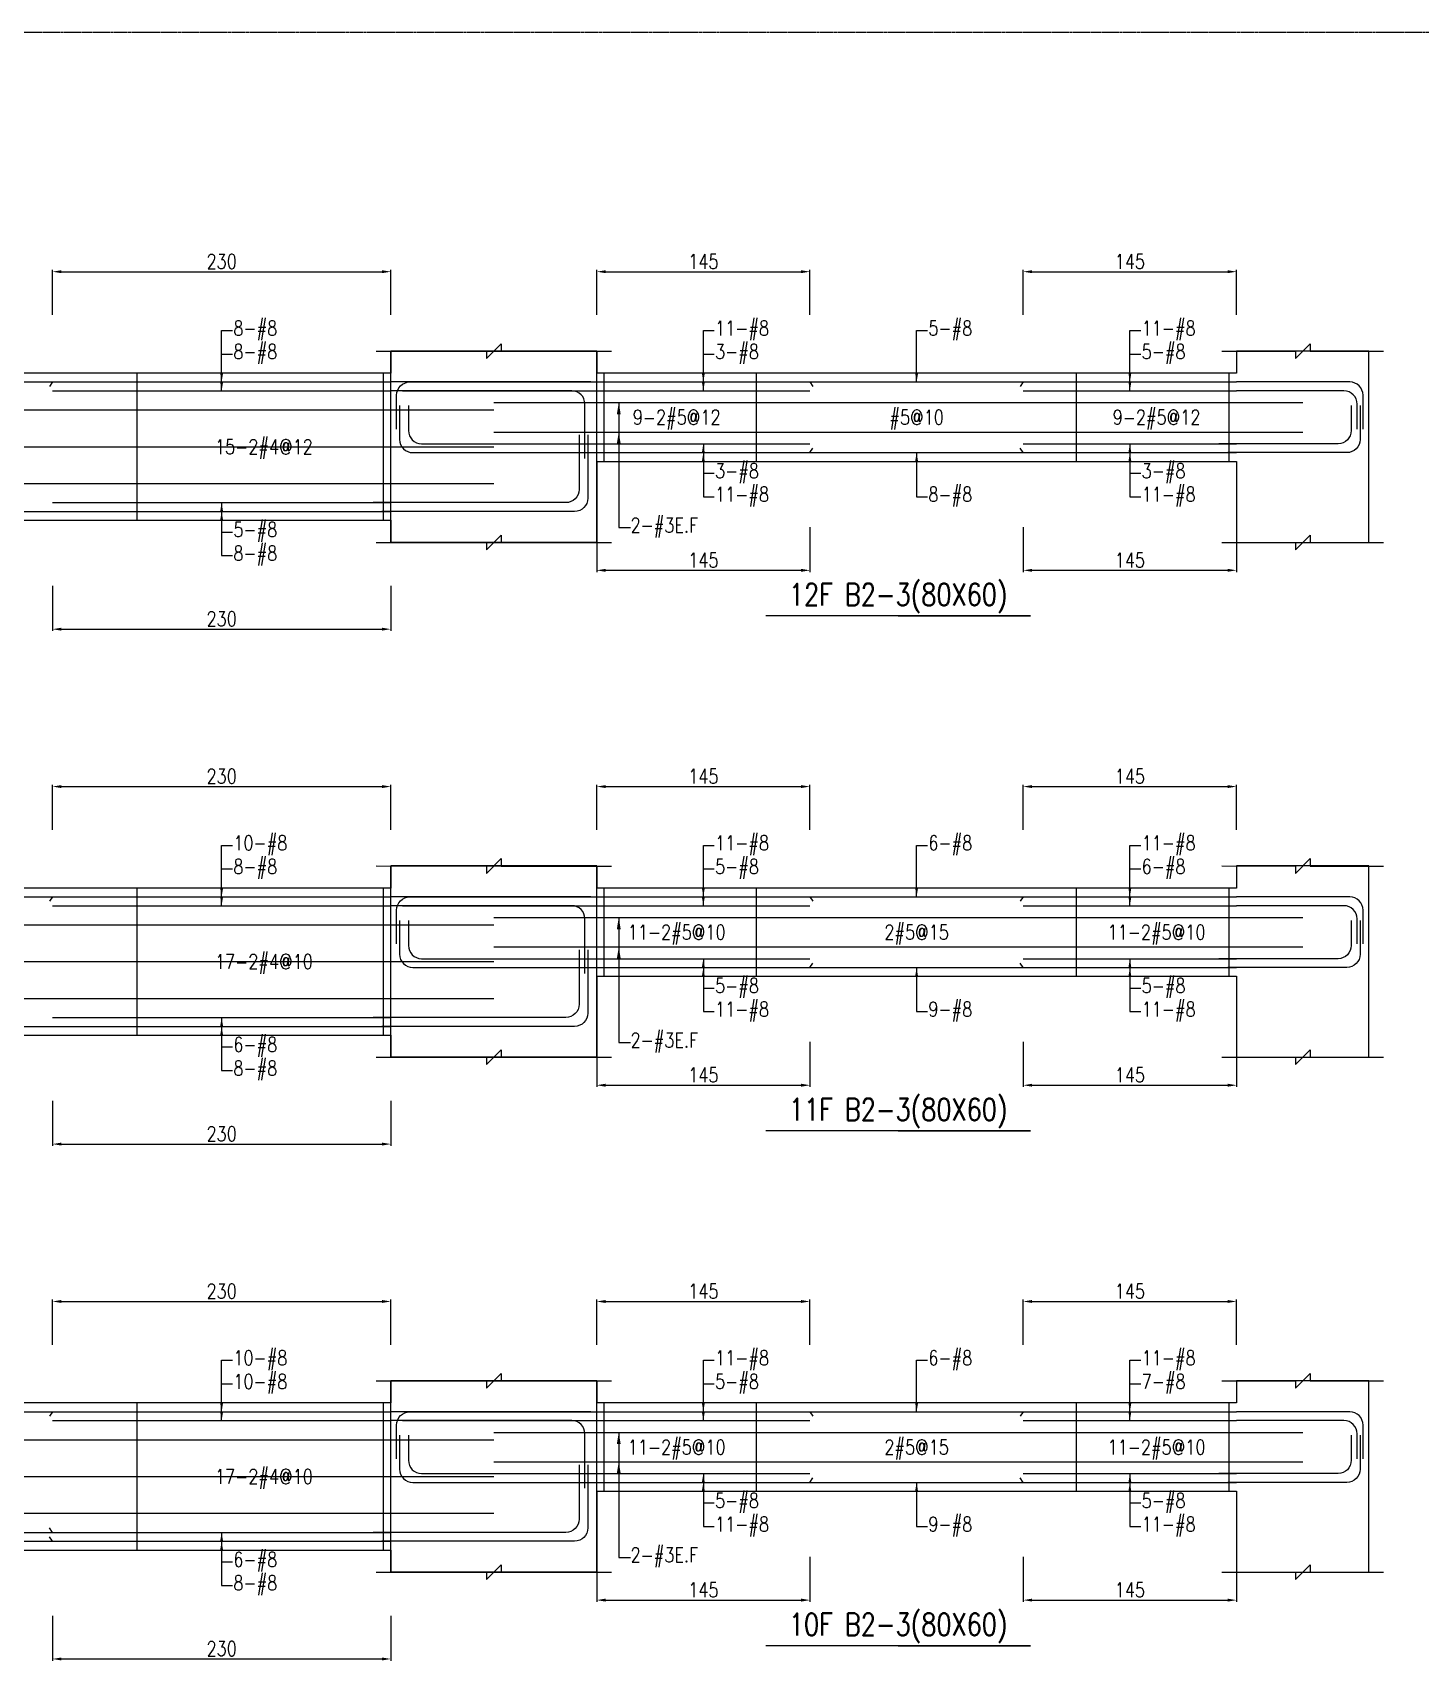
# Model space of a CAD drawing. Header units: millimetres. Extents: x 0 to 84580, y -12276 to 4373.
# Drawn here: x 42988 to 43932, y 960 to 2069 of the extents above; entities that cross this region are included whole.
import ezdxf
from ezdxf.enums import TextEntityAlignment as Align

# ---------------------------------------------------------------- set-up
doc = ezdxf.new("R2010")
doc.units = ezdxf.units.MM
doc.header["$MEASUREMENT"] = 0
doc.linetypes.add('CENTER', pattern=[2, 1.25, -0.25, 0.25, -0.25])
for name, color, linetype in [('S-DIM', 2, 'Continuous'), ('S-GRID', 1, 'CENTER'), ('S-LEADER', 2, 'Continuous'), ('S-RC', 130, 'Continuous'), ('S-REINF', 6, 'Continuous'), ('S-TEXT', 2, 'Continuous')]:
    doc.layers.add(name, color=color, linetype=linetype)
doc.styles.add('CS4', font='romans.shx', dxfattribs={"width": 0.8, "bigfont": 'lsp.shx'})
doc.styles.get("Standard").update_dxf_attribs({"font": 'arial.ttf'})
doc.dimstyles.new('ISO-25', dxfattribs={"dimtxt": 2.5, "dimasz": 2.5, "dimexe": 1.25, "dimexo": 0.625, "dimtad": 1, "dimtxsty": 'Standard', "dimcen": 2.5, "dimadec": 0, "dimazin": 0, "dimtfac": 1, "dimtmove": 0, "dimatfit": 3, "dimfxl": 0, "dimarcsym": 0})

# ---------------------------------------------------------------- blocks, each defined once
blk = doc.blocks.new('*D500')
at = {"layer": 'DEFPOINTS', "color": 0, "transparency": 16777216}
for p in [(43231.9, 1206.5), (43001.9, 1176.5), (43231.9, 1176.5)]:
    blk.add_point(p, dxfattribs=at)
at = {"layer": 'S-DIM', "color": 0, "lineweight": -2, "transparency": 16777216}
for p, q in [((43001.9, 1177.1), (43001.9, 1207.8)), ((43007.9, 1206.5), (43225.9, 1206.5)), ((43231.9, 1177.1), (43231.9, 1207.8))]:
    blk.add_line(p, q, dxfattribs=at)
at = {"layer": 'S-DIM', "color": 0, "transparency": 16777216}
for points in [[(43007.9, 1207.5), (43007.9, 1205.5), (43001.9, 1206.5)], [(43225.9, 1207.5), (43225.9, 1205.5), (43231.9, 1206.5)]]:
    blk.add_solid(points, dxfattribs=at)
at = {"layer": 'S-DIM', "color": 0, "transparency": 16777216, "insert": (43116.9, 1213.5), "char_height": 10, "attachment_point": 5, "style": 'CS4'}
blk.add_mtext('230', dxfattribs=at)
blk = doc.blocks.new('*D502')
at = {"layer": 'DEFPOINTS', "color": 0, "transparency": 16777216}
for p in [(43001.9, 993.5), (43231.9, 993.5), (43231.9, 963.5)]:
    blk.add_point(p, dxfattribs=at)
at = {"layer": 'S-DIM', "color": 0, "lineweight": -2, "transparency": 16777216}
for p, q in [((43001.9, 992.9), (43001.9, 962.3)), ((43231.9, 992.9), (43231.9, 962.3)), ((43007.9, 963.5), (43225.9, 963.5))]:
    blk.add_line(p, q, dxfattribs=at)
at = {"layer": 'S-DIM', "color": 0, "transparency": 16777216}
for points in [[(43007.9, 964.5), (43007.9, 962.5), (43001.9, 963.5)], [(43225.9, 964.5), (43225.9, 962.5), (43231.9, 963.5)]]:
    blk.add_solid(points, dxfattribs=at)
at = {"layer": 'S-DIM', "color": 0, "transparency": 16777216, "insert": (43116.9, 970.5), "char_height": 10, "attachment_point": 5, "style": 'CS4'}
blk.add_mtext('230', dxfattribs=at)
blk = doc.blocks.new('*D504')
at = {"layer": 'DEFPOINTS', "color": 0, "transparency": 16777216}
for p in [(43231.9, 1556.5), (43001.9, 1526.5), (43231.9, 1526.5)]:
    blk.add_point(p, dxfattribs=at)
at = {"layer": 'S-DIM', "color": 0, "lineweight": -2, "transparency": 16777216}
for p, q in [((43001.9, 1527.1), (43001.9, 1557.8)), ((43007.9, 1556.5), (43225.9, 1556.5)), ((43231.9, 1527.1), (43231.9, 1557.8))]:
    blk.add_line(p, q, dxfattribs=at)
at = {"layer": 'S-DIM', "color": 0, "transparency": 16777216}
for points in [[(43007.9, 1557.5), (43007.9, 1555.5), (43001.9, 1556.5)], [(43225.9, 1557.5), (43225.9, 1555.5), (43231.9, 1556.5)]]:
    blk.add_solid(points, dxfattribs=at)
at = {"layer": 'S-DIM', "color": 0, "transparency": 16777216, "insert": (43116.9, 1563.5), "char_height": 10, "attachment_point": 5, "style": 'CS4'}
blk.add_mtext('230', dxfattribs=at)
blk = doc.blocks.new('*D506')
at = {"layer": 'DEFPOINTS', "color": 0, "transparency": 16777216}
for p in [(43001.9, 1343.5), (43231.9, 1343.5), (43231.9, 1313.5)]:
    blk.add_point(p, dxfattribs=at)
at = {"layer": 'S-DIM', "color": 0, "lineweight": -2, "transparency": 16777216}
for p, q in [((43001.9, 1342.9), (43001.9, 1312.3)), ((43231.9, 1342.9), (43231.9, 1312.3)), ((43007.9, 1313.5), (43225.9, 1313.5))]:
    blk.add_line(p, q, dxfattribs=at)
at = {"layer": 'S-DIM', "color": 0, "transparency": 16777216}
for points in [[(43007.9, 1314.5), (43007.9, 1312.5), (43001.9, 1313.5)], [(43225.9, 1314.5), (43225.9, 1312.5), (43231.9, 1313.5)]]:
    blk.add_solid(points, dxfattribs=at)
at = {"layer": 'S-DIM', "color": 0, "transparency": 16777216, "insert": (43116.9, 1320.5), "char_height": 10, "attachment_point": 5, "style": 'CS4'}
blk.add_mtext('230', dxfattribs=at)
blk = doc.blocks.new('*D508')
at = {"layer": 'DEFPOINTS', "color": 0, "transparency": 16777216}
for p in [(43231.9, 1906.5), (43001.9, 1876.5), (43231.9, 1876.5)]:
    blk.add_point(p, dxfattribs=at)
at = {"layer": 'S-DIM', "color": 0, "lineweight": -2, "transparency": 16777216}
for p, q in [((43001.9, 1877.1), (43001.9, 1907.8)), ((43007.9, 1906.5), (43225.9, 1906.5)), ((43231.9, 1877.1), (43231.9, 1907.8))]:
    blk.add_line(p, q, dxfattribs=at)
at = {"layer": 'S-DIM', "color": 0, "transparency": 16777216}
for points in [[(43007.9, 1907.5), (43007.9, 1905.5), (43001.9, 1906.5)], [(43225.9, 1907.5), (43225.9, 1905.5), (43231.9, 1906.5)]]:
    blk.add_solid(points, dxfattribs=at)
at = {"layer": 'S-DIM', "color": 0, "transparency": 16777216, "insert": (43116.9, 1913.5), "char_height": 10, "attachment_point": 5, "style": 'CS4'}
blk.add_mtext('230', dxfattribs=at)
blk = doc.blocks.new('*D510')
at = {"layer": 'DEFPOINTS', "color": 0, "transparency": 16777216}
for p in [(43001.9, 1693.5), (43231.9, 1693.5), (43231.9, 1663.5)]:
    blk.add_point(p, dxfattribs=at)
at = {"layer": 'S-DIM', "color": 0, "lineweight": -2, "transparency": 16777216}
for p, q in [((43001.9, 1692.9), (43001.9, 1662.3)), ((43231.9, 1692.9), (43231.9, 1662.3)), ((43007.9, 1663.5), (43225.9, 1663.5))]:
    blk.add_line(p, q, dxfattribs=at)
at = {"layer": 'S-DIM', "color": 0, "transparency": 16777216}
for points in [[(43007.9, 1664.5), (43007.9, 1662.5), (43001.9, 1663.5)], [(43225.9, 1664.5), (43225.9, 1662.5), (43231.9, 1663.5)]]:
    blk.add_solid(points, dxfattribs=at)
at = {"layer": 'S-DIM', "color": 0, "transparency": 16777216, "insert": (43116.9, 1670.5), "char_height": 10, "attachment_point": 5, "style": 'CS4'}
blk.add_mtext('230', dxfattribs=at)
blk = doc.blocks.new('*D519')
at = {"layer": 'DEFPOINTS', "color": 0, "transparency": 16777216}
for p in [(43516.9, 1206.5), (43371.9, 1176.5), (43516.9, 1176.5)]:
    blk.add_point(p, dxfattribs=at)
at = {"layer": 'S-DIM', "color": 0, "lineweight": -2, "transparency": 16777216}
for p, q in [((43371.9, 1177.1), (43371.9, 1207.8)), ((43377.9, 1206.5), (43510.9, 1206.5)), ((43516.9, 1177.1), (43516.9, 1207.8))]:
    blk.add_line(p, q, dxfattribs=at)
at = {"layer": 'S-DIM', "color": 0, "transparency": 16777216}
for points in [[(43377.9, 1207.5), (43377.9, 1205.5), (43371.9, 1206.5)], [(43510.9, 1207.5), (43510.9, 1205.5), (43516.9, 1206.5)]]:
    blk.add_solid(points, dxfattribs=at)
at = {"layer": 'S-DIM', "color": 0, "transparency": 16777216, "insert": (43444.4, 1213.5), "char_height": 10, "attachment_point": 5, "style": 'CS4'}
blk.add_mtext('145', dxfattribs=at)
blk = doc.blocks.new('*D520')
at = {"layer": 'DEFPOINTS', "color": 0, "transparency": 16777216}
for p in [(43806.9, 1206.5), (43661.9, 1176.5), (43806.9, 1176.5)]:
    blk.add_point(p, dxfattribs=at)
at = {"layer": 'S-DIM', "color": 0, "lineweight": -2, "transparency": 16777216}
for p, q in [((43661.9, 1177.1), (43661.9, 1207.8)), ((43667.9, 1206.5), (43800.9, 1206.5)), ((43806.9, 1177.1), (43806.9, 1207.8))]:
    blk.add_line(p, q, dxfattribs=at)
at = {"layer": 'S-DIM', "color": 0, "transparency": 16777216}
for points in [[(43667.9, 1207.5), (43667.9, 1205.5), (43661.9, 1206.5)], [(43800.9, 1207.5), (43800.9, 1205.5), (43806.9, 1206.5)]]:
    blk.add_solid(points, dxfattribs=at)
at = {"layer": 'S-DIM', "color": 0, "transparency": 16777216, "insert": (43734.4, 1213.5), "char_height": 10, "attachment_point": 5, "style": 'CS4'}
blk.add_mtext('145', dxfattribs=at)
blk = doc.blocks.new('*D521')
at = {"layer": 'DEFPOINTS', "color": 0, "transparency": 16777216}
for p in [(43371.9, 1033.5), (43516.9, 1033.5), (43516.9, 1003.5)]:
    blk.add_point(p, dxfattribs=at)
at = {"layer": 'S-DIM', "color": 0, "lineweight": -2, "transparency": 16777216}
for p, q in [((43371.9, 1032.9), (43371.9, 1002.3)), ((43516.9, 1032.9), (43516.9, 1002.3)), ((43377.9, 1003.5), (43510.9, 1003.5))]:
    blk.add_line(p, q, dxfattribs=at)
at = {"layer": 'S-DIM', "color": 0, "transparency": 16777216}
for points in [[(43377.9, 1004.5), (43377.9, 1002.5), (43371.9, 1003.5)], [(43510.9, 1004.5), (43510.9, 1002.5), (43516.9, 1003.5)]]:
    blk.add_solid(points, dxfattribs=at)
at = {"layer": 'S-DIM', "color": 0, "transparency": 16777216, "insert": (43444.4, 1010.5), "char_height": 10, "attachment_point": 5, "style": 'CS4'}
blk.add_mtext('145', dxfattribs=at)
blk = doc.blocks.new('*D522')
at = {"layer": 'DEFPOINTS', "color": 0, "transparency": 16777216}
for p in [(43661.9, 1033.5), (43806.9, 1033.5), (43806.9, 1003.5)]:
    blk.add_point(p, dxfattribs=at)
at = {"layer": 'S-DIM', "color": 0, "lineweight": -2, "transparency": 16777216}
for p, q in [((43661.9, 1032.9), (43661.9, 1002.3)), ((43806.9, 1032.9), (43806.9, 1002.3)), ((43667.9, 1003.5), (43800.9, 1003.5))]:
    blk.add_line(p, q, dxfattribs=at)
at = {"layer": 'S-DIM', "color": 0, "transparency": 16777216}
for points in [[(43667.9, 1004.5), (43667.9, 1002.5), (43661.9, 1003.5)], [(43800.9, 1004.5), (43800.9, 1002.5), (43806.9, 1003.5)]]:
    blk.add_solid(points, dxfattribs=at)
at = {"layer": 'S-DIM', "color": 0, "transparency": 16777216, "insert": (43734.4, 1010.5), "char_height": 10, "attachment_point": 5, "style": 'CS4'}
blk.add_mtext('145', dxfattribs=at)
blk = doc.blocks.new('*D523')
at = {"layer": 'DEFPOINTS', "color": 0, "transparency": 16777216}
for p in [(43516.9, 1556.5), (43371.9, 1526.5), (43516.9, 1526.5)]:
    blk.add_point(p, dxfattribs=at)
at = {"layer": 'S-DIM', "color": 0, "lineweight": -2, "transparency": 16777216}
for p, q in [((43371.9, 1527.1), (43371.9, 1557.8)), ((43377.9, 1556.5), (43510.9, 1556.5)), ((43516.9, 1527.1), (43516.9, 1557.8))]:
    blk.add_line(p, q, dxfattribs=at)
at = {"layer": 'S-DIM', "color": 0, "transparency": 16777216}
for points in [[(43377.9, 1557.5), (43377.9, 1555.5), (43371.9, 1556.5)], [(43510.9, 1557.5), (43510.9, 1555.5), (43516.9, 1556.5)]]:
    blk.add_solid(points, dxfattribs=at)
at = {"layer": 'S-DIM', "color": 0, "transparency": 16777216, "insert": (43444.4, 1563.5), "char_height": 10, "attachment_point": 5, "style": 'CS4'}
blk.add_mtext('145', dxfattribs=at)
blk = doc.blocks.new('*D524')
at = {"layer": 'DEFPOINTS', "color": 0, "transparency": 16777216}
for p in [(43806.9, 1556.5), (43661.9, 1526.5), (43806.9, 1526.5)]:
    blk.add_point(p, dxfattribs=at)
at = {"layer": 'S-DIM', "color": 0, "lineweight": -2, "transparency": 16777216}
for p, q in [((43661.9, 1527.1), (43661.9, 1557.8)), ((43667.9, 1556.5), (43800.9, 1556.5)), ((43806.9, 1527.1), (43806.9, 1557.8))]:
    blk.add_line(p, q, dxfattribs=at)
at = {"layer": 'S-DIM', "color": 0, "transparency": 16777216}
for points in [[(43667.9, 1557.5), (43667.9, 1555.5), (43661.9, 1556.5)], [(43800.9, 1557.5), (43800.9, 1555.5), (43806.9, 1556.5)]]:
    blk.add_solid(points, dxfattribs=at)
at = {"layer": 'S-DIM', "color": 0, "transparency": 16777216, "insert": (43734.4, 1563.5), "char_height": 10, "attachment_point": 5, "style": 'CS4'}
blk.add_mtext('145', dxfattribs=at)
blk = doc.blocks.new('*D525')
at = {"layer": 'DEFPOINTS', "color": 0, "transparency": 16777216}
for p in [(43371.9, 1383.5), (43516.9, 1383.5), (43516.9, 1353.5)]:
    blk.add_point(p, dxfattribs=at)
at = {"layer": 'S-DIM', "color": 0, "lineweight": -2, "transparency": 16777216}
for p, q in [((43371.9, 1382.9), (43371.9, 1352.3)), ((43516.9, 1382.9), (43516.9, 1352.3)), ((43377.9, 1353.5), (43510.9, 1353.5))]:
    blk.add_line(p, q, dxfattribs=at)
at = {"layer": 'S-DIM', "color": 0, "transparency": 16777216}
for points in [[(43377.9, 1354.5), (43377.9, 1352.5), (43371.9, 1353.5)], [(43510.9, 1354.5), (43510.9, 1352.5), (43516.9, 1353.5)]]:
    blk.add_solid(points, dxfattribs=at)
at = {"layer": 'S-DIM', "color": 0, "transparency": 16777216, "insert": (43444.4, 1360.5), "char_height": 10, "attachment_point": 5, "style": 'CS4'}
blk.add_mtext('145', dxfattribs=at)
blk = doc.blocks.new('*D526')
at = {"layer": 'DEFPOINTS', "color": 0, "transparency": 16777216}
for p in [(43661.9, 1383.5), (43806.9, 1383.5), (43806.9, 1353.5)]:
    blk.add_point(p, dxfattribs=at)
at = {"layer": 'S-DIM', "color": 0, "lineweight": -2, "transparency": 16777216}
for p, q in [((43661.9, 1382.9), (43661.9, 1352.3)), ((43806.9, 1382.9), (43806.9, 1352.3)), ((43667.9, 1353.5), (43800.9, 1353.5))]:
    blk.add_line(p, q, dxfattribs=at)
at = {"layer": 'S-DIM', "color": 0, "transparency": 16777216}
for points in [[(43667.9, 1354.5), (43667.9, 1352.5), (43661.9, 1353.5)], [(43800.9, 1354.5), (43800.9, 1352.5), (43806.9, 1353.5)]]:
    blk.add_solid(points, dxfattribs=at)
at = {"layer": 'S-DIM', "color": 0, "transparency": 16777216, "insert": (43734.4, 1360.5), "char_height": 10, "attachment_point": 5, "style": 'CS4'}
blk.add_mtext('145', dxfattribs=at)
blk = doc.blocks.new('*D467')
at = {"layer": 'DEFPOINTS', "color": 0, "transparency": 16777216}
for p in [(43516.9, 1906.5), (43371.9, 1876.5), (43516.9, 1876.5)]:
    blk.add_point(p, dxfattribs=at)
at = {"layer": 'S-DIM', "color": 0, "lineweight": -2, "transparency": 16777216}
for p, q in [((43371.9, 1877.1), (43371.9, 1907.8)), ((43377.9, 1906.5), (43510.9, 1906.5)), ((43516.9, 1877.1), (43516.9, 1907.8))]:
    blk.add_line(p, q, dxfattribs=at)
at = {"layer": 'S-DIM', "color": 0, "transparency": 16777216}
for points in [[(43377.9, 1907.5), (43377.9, 1905.5), (43371.9, 1906.5)], [(43510.9, 1907.5), (43510.9, 1905.5), (43516.9, 1906.5)]]:
    blk.add_solid(points, dxfattribs=at)
at = {"layer": 'S-DIM', "color": 0, "transparency": 16777216, "insert": (43444.4, 1913.5), "char_height": 10, "attachment_point": 5, "style": 'CS4'}
blk.add_mtext('145', dxfattribs=at)
blk = doc.blocks.new('*D468')
at = {"layer": 'DEFPOINTS', "color": 0, "transparency": 16777216}
for p in [(43806.9, 1906.5), (43661.9, 1876.5), (43806.9, 1876.5)]:
    blk.add_point(p, dxfattribs=at)
at = {"layer": 'S-DIM', "color": 0, "lineweight": -2, "transparency": 16777216}
for p, q in [((43661.9, 1877.1), (43661.9, 1907.8)), ((43667.9, 1906.5), (43800.9, 1906.5)), ((43806.9, 1877.1), (43806.9, 1907.8))]:
    blk.add_line(p, q, dxfattribs=at)
at = {"layer": 'S-DIM', "color": 0, "transparency": 16777216}
for points in [[(43667.9, 1907.5), (43667.9, 1905.5), (43661.9, 1906.5)], [(43800.9, 1907.5), (43800.9, 1905.5), (43806.9, 1906.5)]]:
    blk.add_solid(points, dxfattribs=at)
at = {"layer": 'S-DIM', "color": 0, "transparency": 16777216, "insert": (43734.4, 1913.5), "char_height": 10, "attachment_point": 5, "style": 'CS4'}
blk.add_mtext('145', dxfattribs=at)
blk = doc.blocks.new('*D469')
at = {"layer": 'DEFPOINTS', "color": 0, "transparency": 16777216}
for p in [(43371.9, 1733.5), (43516.9, 1733.5), (43516.9, 1703.5)]:
    blk.add_point(p, dxfattribs=at)
at = {"layer": 'S-DIM', "color": 0, "lineweight": -2, "transparency": 16777216}
for p, q in [((43371.9, 1732.9), (43371.9, 1702.3)), ((43516.9, 1732.9), (43516.9, 1702.3)), ((43377.9, 1703.5), (43510.9, 1703.5))]:
    blk.add_line(p, q, dxfattribs=at)
at = {"layer": 'S-DIM', "color": 0, "transparency": 16777216}
for points in [[(43377.9, 1704.5), (43377.9, 1702.5), (43371.9, 1703.5)], [(43510.9, 1704.5), (43510.9, 1702.5), (43516.9, 1703.5)]]:
    blk.add_solid(points, dxfattribs=at)
at = {"layer": 'S-DIM', "color": 0, "transparency": 16777216, "insert": (43444.4, 1710.5), "char_height": 10, "attachment_point": 5, "style": 'CS4'}
blk.add_mtext('145', dxfattribs=at)
blk = doc.blocks.new('*D470')
at = {"layer": 'DEFPOINTS', "color": 0, "transparency": 16777216}
for p in [(43661.9, 1733.5), (43806.9, 1733.5), (43806.9, 1703.5)]:
    blk.add_point(p, dxfattribs=at)
at = {"layer": 'S-DIM', "color": 0, "lineweight": -2, "transparency": 16777216}
for p, q in [((43661.9, 1732.9), (43661.9, 1702.3)), ((43806.9, 1732.9), (43806.9, 1702.3)), ((43667.9, 1703.5), (43800.9, 1703.5))]:
    blk.add_line(p, q, dxfattribs=at)
at = {"layer": 'S-DIM', "color": 0, "transparency": 16777216}
for points in [[(43667.9, 1704.5), (43667.9, 1702.5), (43661.9, 1703.5)], [(43800.9, 1704.5), (43800.9, 1702.5), (43806.9, 1703.5)]]:
    blk.add_solid(points, dxfattribs=at)
at = {"layer": 'S-DIM', "color": 0, "transparency": 16777216, "insert": (43734.4, 1710.5), "char_height": 10, "attachment_point": 5, "style": 'CS4'}
blk.add_mtext('145', dxfattribs=at)

msp = doc.modelspace()

# ---------------------------------------------------------------- linework, layer by layer
at = {"layer": 'S-GRID'}
msp.add_lwpolyline([(42290, 0), (45519, 0), (45519, 2069), (42290, 2069), (42290, 0)], dxfattribs=at)
at = {"layer": 'S-RC'}
for points in [[(43221.908, 1852.522), (43296.908, 1852.508), (43296.907, 1847.508), (43306.909, 1857.506), (43306.908, 1852.506), (43381.908, 1852.491)], [(43221.908, 1852.522), (43296.908, 1852.508), (43296.907, 1847.508), (43306.909, 1857.506), (43306.908, 1852.506), (43381.908, 1852.491)], [(43231.908, 1737.522), (43231.908, 1722.522), (43371.908, 1722.522), (43371.908, 1852.522), (43231.908, 1852.522), (43231.908, 1837.522)], [(43371.908, 1777.522), (43371.908, 1722.522), (43231.908, 1722.522), (43231.908, 1852.522), (43371.908, 1852.522), (43371.908, 1837.522)], [(43796.908, 1852.522), (43846.908, 1852.513), (43846.907, 1847.513), (43856.909, 1857.511), (43856.908, 1852.511), (43906.908, 1852.501)], [(43806.908, 1777.522), (43806.908, 1722.522), (43896.908, 1722.522), (43896.908, 1852.522), (43806.908, 1852.522), (43806.908, 1837.522)], [(43231.908, 1837.522), (42541.908, 1837.522)], [(43806.908, 1837.522), (43371.908, 1837.522)], [(43371.908, 1777.522), (43806.908, 1777.522)], [(42541.908, 1737.522), (43231.908, 1737.522)], [(43221.908, 1722.522), (43296.908, 1722.508), (43296.907, 1717.508), (43306.909, 1727.506), (43306.908, 1722.506), (43381.908, 1722.491)], [(43221.908, 1722.522), (43296.908, 1722.508), (43296.907, 1717.508), (43306.909, 1727.506), (43306.908, 1722.506), (43381.908, 1722.491)], [(43796.908, 1722.522), (43846.908, 1722.513), (43846.907, 1717.513), (43856.909, 1727.511), (43856.908, 1722.511), (43906.908, 1722.501)], [(43576.908, 1672.522), (43666.908, 1672.522), (43486.908, 1672.522)], [(43221.908, 1502.522), (43296.908, 1502.508), (43296.907, 1497.508), (43306.909, 1507.506), (43306.908, 1502.506), (43381.908, 1502.491)], [(43221.908, 1502.522), (43296.908, 1502.508), (43296.907, 1497.508), (43306.909, 1507.506), (43306.908, 1502.506), (43381.908, 1502.491)], [(43231.908, 1387.522), (43231.908, 1372.522), (43371.908, 1372.522), (43371.908, 1502.522), (43231.908, 1502.522), (43231.908, 1487.522)], [(43371.908, 1427.522), (43371.908, 1372.522), (43231.908, 1372.522), (43231.908, 1502.522), (43371.908, 1502.522), (43371.908, 1487.522)], [(43796.908, 1502.522), (43846.908, 1502.513), (43846.907, 1497.513), (43856.909, 1507.511), (43856.908, 1502.511), (43906.908, 1502.501)], [(43806.908, 1427.522), (43806.908, 1372.522), (43896.908, 1372.522), (43896.908, 1502.522), (43806.908, 1502.522), (43806.908, 1487.522)], [(43231.908, 1487.522), (42541.908, 1487.522)], [(43806.908, 1487.522), (43371.908, 1487.522)], [(43371.908, 1427.522), (43806.908, 1427.522)], [(42541.908, 1387.522), (43231.908, 1387.522)], [(43221.908, 1372.522), (43296.908, 1372.508), (43296.907, 1367.508), (43306.909, 1377.506), (43306.908, 1372.506), (43381.908, 1372.491)], [(43221.908, 1372.522), (43296.908, 1372.508), (43296.907, 1367.508), (43306.909, 1377.506), (43306.908, 1372.506), (43381.908, 1372.491)], [(43796.908, 1372.522), (43846.908, 1372.513), (43846.907, 1367.513), (43856.909, 1377.511), (43856.908, 1372.511), (43906.908, 1372.501)], [(43576.908, 1322.522), (43666.908, 1322.522), (43486.908, 1322.522)], [(43221.908, 1152.522), (43296.908, 1152.508), (43296.907, 1147.508), (43306.909, 1157.506), (43306.908, 1152.506), (43381.908, 1152.491)], [(43221.908, 1152.522), (43296.908, 1152.508), (43296.907, 1147.508), (43306.909, 1157.506), (43306.908, 1152.506), (43381.908, 1152.491)], [(43796.908, 1152.522), (43846.908, 1152.513), (43846.907, 1147.513), (43856.909, 1157.511), (43856.908, 1152.511), (43906.908, 1152.501)], [(43231.908, 1037.522), (43231.908, 1022.522), (43371.908, 1022.522), (43371.908, 1152.522), (43231.908, 1152.522), (43231.908, 1137.522)], [(43371.908, 1077.522), (43371.908, 1022.522), (43231.908, 1022.522), (43231.908, 1152.522), (43371.908, 1152.522), (43371.908, 1137.522)], [(43806.908, 1077.522), (43806.908, 1022.522), (43896.908, 1022.522), (43896.908, 1152.522), (43806.908, 1152.522), (43806.908, 1137.522)], [(43231.908, 1137.522), (42541.908, 1137.522)], [(43806.908, 1137.522), (43371.908, 1137.522)], [(43371.908, 1077.522), (43806.908, 1077.522)], [(42541.908, 1037.522), (43231.908, 1037.522)], [(43221.908, 1022.522), (43296.908, 1022.508), (43296.907, 1017.508), (43306.909, 1027.506), (43306.908, 1022.506), (43381.908, 1022.491)], [(43221.908, 1022.522), (43296.908, 1022.508), (43296.907, 1017.508), (43306.909, 1027.506), (43306.908, 1022.506), (43381.908, 1022.491)], [(43796.908, 1022.522), (43846.908, 1022.513), (43846.907, 1017.513), (43856.909, 1027.511), (43856.908, 1022.511), (43906.908, 1022.501)], [(43576.908, 972.522), (43666.908, 972.522), (43486.908, 972.522)]]:
    msp.add_lwpolyline(points, dxfattribs=at)
at = {"layer": 'S-REINF'}
for points in [[(42771.908, 1831.522), (43001.908, 1831.522)], [(43001.908, 1831.522), (42999.908, 1828.522)], [(43001.908, 1831.522), (43231.908, 1831.522)], [(43367.908, 1831.522), (43231.908, 1831.522)], [(43371.908, 1831.522), (43516.908, 1831.522)], [(43516.908, 1831.522), (43518.908, 1828.522)], [(43516.908, 1831.522), (43661.908, 1831.522)], [(43661.908, 1831.522), (43659.908, 1828.522)], [(43661.908, 1831.522), (43806.908, 1831.522)], [(43001.908, 1825.522), (43231.908, 1825.522)], [(43239.908, 1825.522), (43371.908, 1825.522)], [(43371.908, 1825.522), (43516.908, 1825.522)], [(43661.908, 1825.522), (43806.908, 1825.522)], [(43371.908, 1789.522), (43516.908, 1789.522)], [(43516.908, 1783.522), (43518.908, 1786.522)], [(43661.908, 1783.522), (43659.908, 1786.522)], [(43661.908, 1789.522), (43806.908, 1789.522)], [(43371.908, 1783.522), (43516.908, 1783.522)], [(43516.908, 1783.522), (43661.908, 1783.522)], [(43661.908, 1783.522), (43806.908, 1783.522)], [(42771.908, 1743.522), (43001.908, 1743.522)], [(43001.908, 1749.522), (43231.908, 1749.522)], [(43001.908, 1743.522), (43231.908, 1743.522)], [(42771.908, 1481.522), (43001.908, 1481.522)], [(43001.908, 1481.522), (42999.908, 1478.522)], [(43001.908, 1481.522), (43231.908, 1481.522)], [(43001.908, 1475.522), (43231.908, 1475.522)], [(43367.908, 1481.522), (43231.908, 1481.522)], [(43239.908, 1475.522), (43371.908, 1475.522)], [(43371.908, 1481.522), (43516.908, 1481.522)], [(43371.908, 1475.522), (43516.908, 1475.522)], [(43516.908, 1481.522), (43518.908, 1478.522)], [(43516.908, 1481.522), (43661.908, 1481.522)], [(43661.908, 1481.522), (43659.908, 1478.522)], [(43661.908, 1481.522), (43806.908, 1481.522)], [(43661.908, 1475.522), (43806.908, 1475.522)], [(43371.908, 1439.522), (43516.908, 1439.522)], [(43371.908, 1433.522), (43516.908, 1433.522)], [(43516.908, 1433.522), (43518.908, 1436.522)], [(43516.908, 1433.522), (43661.908, 1433.522)], [(43661.908, 1433.522), (43659.908, 1436.522)], [(43661.908, 1439.522), (43806.908, 1439.522)], [(43661.908, 1433.522), (43806.908, 1433.522)], [(43001.908, 1399.522), (43231.908, 1399.522)], [(42771.908, 1393.522), (43001.908, 1393.522)], [(43001.908, 1393.522), (43231.908, 1393.522)], [(42771.908, 1131.522), (43001.908, 1131.522)], [(43001.908, 1131.522), (42999.908, 1128.522)], [(43001.908, 1131.522), (43231.908, 1131.522)], [(43367.908, 1131.522), (43231.908, 1131.522)], [(43371.908, 1131.522), (43516.908, 1131.522)], [(43516.908, 1131.522), (43518.908, 1128.522)], [(43516.908, 1131.522), (43661.908, 1131.522)], [(43661.908, 1131.522), (43659.908, 1128.522)], [(43661.908, 1131.522), (43806.908, 1131.522)], [(43001.908, 1125.522), (43231.908, 1125.522)], [(43239.908, 1125.522), (43371.908, 1125.522)], [(43371.908, 1125.522), (43516.908, 1125.522)], [(43661.908, 1125.522), (43806.908, 1125.522)], [(43371.908, 1089.522), (43516.908, 1089.522)], [(43661.908, 1089.522), (43806.908, 1089.522)], [(43371.908, 1083.522), (43516.908, 1083.522)], [(43516.908, 1083.522), (43518.908, 1086.522)], [(43516.908, 1083.522), (43661.908, 1083.522)], [(43661.908, 1083.522), (43659.908, 1086.522)], [(43661.908, 1083.522), (43806.908, 1083.522)], [(42771.908, 1049.522), (43001.908, 1049.522)], [(42771.908, 1043.522), (43001.908, 1043.522)], [(43001.908, 1049.522), (42999.908, 1052.522)], [(43001.908, 1043.522), (42999.908, 1046.522)], [(43001.908, 1049.522), (43231.908, 1049.522)], [(43001.908, 1043.522), (43231.908, 1043.522)]]:
    msp.add_lwpolyline(points, dxfattribs=at)
at = {"layer": 'S-REINF', "color": 1}
for points in [[(43059.408, 1737.522), (43059.408, 1837.522)], [(43226.908, 1737.522), (43226.908, 1837.522)], [(43376.908, 1777.522), (43376.908, 1837.522)], [(43480.658, 1777.522), (43480.658, 1837.522)], [(43698.158, 1777.522), (43698.158, 1837.522)], [(43801.908, 1777.522), (43801.908, 1837.522)], [(42471.908, 1812.522), (43301.908, 1812.522)], [(43301.908, 1817.522), (43851.908, 1817.522)], [(43301.908, 1797.522), (43851.908, 1797.522)], [(42471.908, 1787.522), (43301.908, 1787.522)], [(42471.908, 1762.522), (43301.908, 1762.522)], [(43059.408, 1387.522), (43059.408, 1487.522)], [(43226.908, 1387.522), (43226.908, 1487.522)], [(43376.908, 1427.522), (43376.908, 1487.522)], [(43480.658, 1427.522), (43480.658, 1487.522)], [(43698.158, 1427.522), (43698.158, 1487.522)], [(43801.908, 1427.522), (43801.908, 1487.522)], [(43301.908, 1467.522), (43851.908, 1467.522)], [(42471.908, 1462.522), (43301.908, 1462.522)], [(43301.908, 1447.522), (43851.908, 1447.522)], [(42471.908, 1437.522), (43301.908, 1437.522)], [(42471.908, 1412.522), (43301.908, 1412.522)], [(43059.408, 1037.522), (43059.408, 1137.522)], [(43226.908, 1037.522), (43226.908, 1137.522)], [(43376.908, 1077.522), (43376.908, 1137.522)], [(43480.658, 1077.522), (43480.658, 1137.522)], [(43698.158, 1077.522), (43698.158, 1137.522)], [(43801.908, 1077.522), (43801.908, 1137.522)], [(42471.908, 1112.522), (43301.908, 1112.522)], [(43301.908, 1117.522), (43851.908, 1117.522)], [(42471.908, 1087.522), (43301.908, 1087.522)], [(43301.908, 1097.522), (43851.908, 1097.522)], [(42471.908, 1062.522), (43301.908, 1062.522)]]:
    msp.add_lwpolyline(points, dxfattribs=at)
at = {"layer": 'S-REINF'}
for points in [[(43235.908, 1799.522), (43235.908, 1822.522, -0.41421356), (43244.908, 1831.522), (43371.908, 1831.522)], [(43892.908, 1799.522), (43892.908, 1822.522, 0.41421356), (43883.908, 1831.522), (43806.908, 1831.522)], [(43363.908, 1779.522), (43363.908, 1816.522, 0.41421356), (43354.908, 1825.522), (43231.908, 1825.522)], [(43888.908, 1799.522), (43888.908, 1816.522, 0.41421356), (43879.908, 1825.522), (43806.908, 1825.522)], [(43237.908, 1815.522), (43237.908, 1792.522, 0.41421356), (43246.908, 1783.522), (43371.908, 1783.522)], [(43243.908, 1815.522), (43243.908, 1798.522, 0.41421356), (43252.908, 1789.522), (43371.908, 1789.522)], [(43884.908, 1815.522), (43884.908, 1798.522, -0.41421356), (43875.908, 1789.522), (43794.908, 1789.522)], [(43890.908, 1815.522), (43890.908, 1792.522, -0.41421356), (43881.908, 1783.522), (43800.908, 1783.522)], [(43359.908, 1795.522), (43359.908, 1758.522, -0.41421356), (43350.908, 1749.522), (43219.908, 1749.522)], [(43365.908, 1795.522), (43365.908, 1752.522, -0.41421356), (43356.908, 1743.522), (43225.908, 1743.522)], [(43363.908, 1429.522), (43363.908, 1466.522, 0.41421356), (43354.908, 1475.522), (43231.908, 1475.522)], [(43235.908, 1449.522), (43235.908, 1472.522, -0.41421356), (43244.908, 1481.522), (43371.908, 1481.522)], [(43892.908, 1449.522), (43892.908, 1472.522, 0.41421356), (43883.908, 1481.522), (43806.908, 1481.522)], [(43888.908, 1449.522), (43888.908, 1466.522, 0.41421356), (43879.908, 1475.522), (43806.908, 1475.522)], [(43237.908, 1465.522), (43237.908, 1442.522, 0.41421356), (43246.908, 1433.522), (43371.908, 1433.522)], [(43243.908, 1465.522), (43243.908, 1448.522, 0.41421356), (43252.908, 1439.522), (43371.908, 1439.522)], [(43884.908, 1465.522), (43884.908, 1448.522, -0.41421356), (43875.908, 1439.522), (43794.908, 1439.522)], [(43890.908, 1465.522), (43890.908, 1442.522, -0.41421356), (43881.908, 1433.522), (43800.908, 1433.522)], [(43359.908, 1445.522), (43359.908, 1408.522, -0.41421356), (43350.908, 1399.522), (43219.908, 1399.522)], [(43365.908, 1445.522), (43365.908, 1402.522, -0.41421356), (43356.908, 1393.522), (43225.908, 1393.522)], [(43235.908, 1099.522), (43235.908, 1122.522, -0.41421356), (43244.908, 1131.522), (43371.908, 1131.522)], [(43892.908, 1099.522), (43892.908, 1122.522, 0.41421356), (43883.908, 1131.522), (43806.908, 1131.522)], [(43363.908, 1079.522), (43363.908, 1116.522, 0.41421356), (43354.908, 1125.522), (43231.908, 1125.522)], [(43888.908, 1099.522), (43888.908, 1116.522, 0.41421356), (43879.908, 1125.522), (43806.908, 1125.522)], [(43237.908, 1115.522), (43237.908, 1092.522, 0.41421356), (43246.908, 1083.522), (43371.908, 1083.522)], [(43243.908, 1115.522), (43243.908, 1098.522, 0.41421356), (43252.908, 1089.522), (43371.908, 1089.522)], [(43884.908, 1115.522), (43884.908, 1098.522, -0.41421356), (43875.908, 1089.522), (43794.908, 1089.522)], [(43890.908, 1115.522), (43890.908, 1092.522, -0.41421356), (43881.908, 1083.522), (43800.908, 1083.522)], [(43359.908, 1095.522), (43359.908, 1058.522, -0.41421356), (43350.908, 1049.522), (43219.908, 1049.522)], [(43365.908, 1095.522), (43365.908, 1052.522, -0.41421356), (43356.908, 1043.522), (43225.908, 1043.522)]]:
    msp.add_lwpolyline(points, format="xyb", dxfattribs=at)

# ---------------------------------------------------------------- texts
at = {"layer": 'S-LEADER', "char_height": 10, "attachment_point": 4, "style": 'CS4'}
for s, insert in [('8-#8', (43124.908, 1866.522)), ('11-#8', (43452.408, 1866.522)), ('5-#8', (43597.408, 1866.522)), ('11-#8', (43742.408, 1866.522)), ('8-#8', (43124.908, 1850.522)), ('3-#8', (43452.408, 1850.522)), ('5-#8', (43742.408, 1850.522)), ('3-#8', (43452.408, 1769.522)), ('3-#8', (43742.408, 1769.522)), ('11-#8', (43452.408, 1753.522)), ('8-#8', (43597.408, 1753.522)), ('11-#8', (43742.408, 1753.522)), ('5-#8', (43124.908, 1729.522)), ('8-#8', (43124.908, 1713.522)), ('10-#8', (43124.908, 1516.522)), ('11-#8', (43452.408, 1516.522)), ('6-#8', (43597.408, 1516.522)), ('11-#8', (43742.408, 1516.522)), ('8-#8', (43124.908, 1500.522)), ('5-#8', (43452.408, 1500.522)), ('6-#8', (43742.408, 1500.522)), ('5-#8', (43452.408, 1419.522)), ('5-#8', (43742.408, 1419.522)), ('11-#8', (43452.408, 1403.522)), ('9-#8', (43597.408, 1403.522)), ('11-#8', (43742.408, 1403.522)), ('6-#8', (43124.908, 1379.522)), ('8-#8', (43124.908, 1363.522)), ('10-#8', (43124.908, 1166.522)), ('11-#8', (43452.408, 1166.522)), ('6-#8', (43597.408, 1166.522)), ('11-#8', (43742.408, 1166.522)), ('10-#8', (43124.908, 1150.522)), ('5-#8', (43452.408, 1150.522)), ('7-#8', (43742.408, 1150.522)), ('5-#8', (43452.408, 1069.522)), ('5-#8', (43742.408, 1069.522)), ('11-#8', (43452.408, 1053.522)), ('9-#8', (43597.408, 1053.522)), ('11-#8', (43742.408, 1053.522)), ('6-#8', (43124.908, 1029.522)), ('8-#8', (43124.908, 1013.522))]:
    msp.add_mtext(s, dxfattribs=dict(at, insert=insert))
at = {"layer": 'S-LEADER', "color": 3, "char_height": 10, "attachment_point": 4, "style": 'CS4'}
for insert in [(43394.908, 1732.522), (43394.908, 1382.522), (43394.908, 1032.522)]:
    msp.add_mtext('2-#3E.F', dxfattribs=dict(at, insert=insert))
at = {"layer": 'S-RC', "style": 'CS4', "width": 0.8}
for s, p in [('12F B2-3(80X60)', (43576.908, 1679.522)), ('11F B2-3(80X60)', (43576.908, 1329.522)), ('10F B2-3(80X60)', (43576.908, 979.522))]:
    msp.add_text(s, height=15, dxfattribs=at).set_placement(p, align=Align.CENTER)
at = {"layer": 'S-TEXT', "color": 1, "style": 'CS4', "width": 0.8}
for s, p in [('9-2#5@12', (43426.283, 1802.522)), ('#5@10', (43589.408, 1802.522)), ('9-2#5@12', (43752.533, 1802.522)), ('15-2#4@12', (43145.658, 1782.522)), ('11-2#5@10', (43426.283, 1452.522)), ('2#5@15', (43589.408, 1452.522)), ('11-2#5@10', (43752.533, 1452.522)), ('17-2#4@10', (43145.658, 1432.522)), ('11-2#5@10', (43426.283, 1102.522)), ('2#5@15', (43589.408, 1102.522)), ('11-2#5@10', (43752.533, 1102.522)), ('17-2#4@10', (43145.658, 1082.522))]:
    msp.add_text(s, height=10, dxfattribs=at).set_placement(p, align=Align.CENTER)

# ---------------------------------------------------------------- dimensions: what is measured, and where the dimension line sits
at = {"layer": 'S-DIM'}
for p1, p2, distance, picture, middle in [((43001.908, 1876.522), (43231.908, 1876.522), 30, '*D508', (43116.908, 1913.522)), ((43371.908, 1876.522), (43516.908, 1876.522), 30, '*D467', (43444.408, 1913.522)), ((43661.908, 1876.522), (43806.908, 1876.522), 30, '*D468', (43734.408, 1913.522)), ((43371.908, 1733.522), (43516.908, 1733.522), -30, '*D469', (43444.408, 1710.522)), ((43661.908, 1733.522), (43806.908, 1733.522), -30, '*D470', (43734.408, 1710.522)), ((43001.908, 1693.522), (43231.908, 1693.522), -30, '*D510', (43116.908, 1670.522)), ((43001.908, 1526.522), (43231.908, 1526.522), 30, '*D504', (43116.908, 1563.522)), ((43371.908, 1526.522), (43516.908, 1526.522), 30, '*D523', (43444.408, 1563.522)), ((43661.908, 1526.522), (43806.908, 1526.522), 30, '*D524', (43734.408, 1563.522)), ((43371.908, 1383.522), (43516.908, 1383.522), -30, '*D525', (43444.408, 1360.522)), ((43661.908, 1383.522), (43806.908, 1383.522), -30, '*D526', (43734.408, 1360.522)), ((43001.908, 1343.522), (43231.908, 1343.522), -30, '*D506', (43116.908, 1320.522)), ((43001.908, 1176.522), (43231.908, 1176.522), 30, '*D500', (43116.908, 1213.522)), ((43371.908, 1176.522), (43516.908, 1176.522), 30, '*D519', (43444.408, 1213.522)), ((43661.908, 1176.522), (43806.908, 1176.522), 30, '*D520', (43734.408, 1213.522)), ((43371.908, 1033.522), (43516.908, 1033.522), -30, '*D521', (43444.408, 1010.522)), ((43661.908, 1033.522), (43806.908, 1033.522), -30, '*D522', (43734.408, 1010.522)), ((43001.908, 993.522), (43231.908, 993.522), -30, '*D502', (43116.908, 970.522))]:
    dim = msp.add_aligned_dim(p1=p1, p2=p2, distance=distance, dimstyle='ISO-25', override={"dimtxt": 10, "dimasz": 6, "dimgap": 2, "dimtxsty": 'CS4'}, dxfattribs=at)
    dim.commit()
    dim.dimension.update_dxf_attribs({"geometry": picture, "text_midpoint": middle})

# ---------------------------------------------------------------- leaders
at = {"layer": 'S-LEADER', "annotation_type": 0, "has_hookline": 1, "hookline_direction": 0}
for points, override, text_width in [([(43116.908, 1831.522), (43116.908, 1866.522), (43124.283, 1866.522)], {"dimasz": 6, "dimtad": 0}, 30.857), ([(43444.408, 1831.522), (43444.408, 1866.522), (43451.783, 1866.522)], {"dimasz": 6, "dimtad": 0}, 37.333), ([(43589.408, 1831.522), (43589.408, 1866.522), (43596.783, 1866.522)], {"dimasz": 6, "dimtad": 0}, 30.857), ([(43734.408, 1831.522), (43734.408, 1866.522), (43741.783, 1866.522)], {"dimasz": 6, "dimtad": 0}, 37.333), ([(43116.908, 1825.522), (43116.908, 1850.522), (43124.283, 1850.522)], {"dimasz": 6, "dimtad": 0}, 30.857), ([(43444.408, 1825.522), (43444.408, 1850.522), (43451.783, 1850.522)], {"dimasz": 6, "dimtad": 0}, 30.857), ([(43734.408, 1825.522), (43734.408, 1850.522), (43741.783, 1850.522)], {"dimasz": 6, "dimtad": 0}, 30.857), ([(43386.908, 1797.522), (43386.908, 1732.522), (43394.283, 1732.522)], {"dimasz": 8, "dimtad": 0}, 49.524), ([(43444.408, 1789.522), (43444.408, 1769.522), (43451.783, 1769.522)], {"dimasz": 6, "dimtad": 0}, 30.857), ([(43734.408, 1789.522), (43734.408, 1769.522), (43741.783, 1769.522)], {"dimasz": 6, "dimtad": 0}, 30.857), ([(43444.408, 1783.522), (43444.408, 1753.522), (43451.783, 1753.522)], {"dimasz": 6, "dimtad": 0}, 37.333), ([(43589.408, 1783.522), (43589.408, 1753.522), (43596.783, 1753.522)], {"dimasz": 6, "dimtad": 0}, 30.857), ([(43734.408, 1783.522), (43734.408, 1753.522), (43741.783, 1753.522)], {"dimasz": 6, "dimtad": 0}, 37.333), ([(43116.908, 1749.522), (43116.908, 1729.522), (43124.283, 1729.522)], {"dimasz": 6, "dimtad": 0}, 30.857), ([(43116.908, 1743.522), (43116.908, 1713.522), (43124.283, 1713.522)], {"dimasz": 6, "dimtad": 0}, 30.857), ([(43116.908, 1481.522), (43116.908, 1516.522), (43124.283, 1516.522)], {"dimasz": 6, "dimtad": 0}, 37.333), ([(43444.408, 1481.522), (43444.408, 1516.522), (43451.783, 1516.522)], {"dimasz": 6, "dimtad": 0}, 37.333), ([(43589.408, 1481.522), (43589.408, 1516.522), (43596.783, 1516.522)], {"dimasz": 6, "dimtad": 0}, 30.476), ([(43734.408, 1481.522), (43734.408, 1516.522), (43741.783, 1516.522)], {"dimasz": 6, "dimtad": 0}, 37.333), ([(43116.908, 1475.522), (43116.908, 1500.522), (43124.283, 1500.522)], {"dimasz": 6, "dimtad": 0}, 30.857), ([(43444.408, 1475.522), (43444.408, 1500.522), (43451.783, 1500.522)], {"dimasz": 6, "dimtad": 0}, 30.857), ([(43734.408, 1475.522), (43734.408, 1500.522), (43741.783, 1500.522)], {"dimasz": 6, "dimtad": 0}, 30.476), ([(43386.908, 1447.522), (43386.908, 1382.522), (43394.283, 1382.522)], {"dimasz": 8, "dimtad": 0}, 49.524), ([(43444.408, 1439.522), (43444.408, 1419.522), (43451.783, 1419.522)], {"dimasz": 6, "dimtad": 0}, 30.857), ([(43444.408, 1433.522), (43444.408, 1403.522), (43451.783, 1403.522)], {"dimasz": 6, "dimtad": 0}, 37.333), ([(43589.408, 1433.522), (43589.408, 1403.522), (43596.783, 1403.522)], {"dimasz": 6, "dimtad": 0}, 30.857), ([(43734.408, 1439.522), (43734.408, 1419.522), (43741.783, 1419.522)], {"dimasz": 6, "dimtad": 0}, 30.857), ([(43734.408, 1433.522), (43734.408, 1403.522), (43741.783, 1403.522)], {"dimasz": 6, "dimtad": 0}, 37.333), ([(43116.908, 1399.522), (43116.908, 1379.522), (43124.283, 1379.522)], {"dimasz": 6, "dimtad": 0}, 30.476), ([(43116.908, 1393.522), (43116.908, 1363.522), (43124.283, 1363.522)], {"dimasz": 6, "dimtad": 0}, 30.857), ([(43116.908, 1131.522), (43116.908, 1166.522), (43124.283, 1166.522)], {"dimasz": 6, "dimtad": 0}, 37.333), ([(43444.408, 1131.522), (43444.408, 1166.522), (43451.783, 1166.522)], {"dimasz": 6, "dimtad": 0}, 37.333), ([(43589.408, 1131.522), (43589.408, 1166.522), (43596.783, 1166.522)], {"dimasz": 6, "dimtad": 0}, 30.476), ([(43734.408, 1131.522), (43734.408, 1166.522), (43741.783, 1166.522)], {"dimasz": 6, "dimtad": 0}, 37.333), ([(43116.908, 1125.522), (43116.908, 1150.522), (43124.283, 1150.522)], {"dimasz": 6, "dimtad": 0}, 37.333), ([(43444.408, 1125.522), (43444.408, 1150.522), (43451.783, 1150.522)], {"dimasz": 6, "dimtad": 0}, 30.857), ([(43734.408, 1125.522), (43734.408, 1150.522), (43741.783, 1150.522)], {"dimasz": 6, "dimtad": 0}, 30.857), ([(43386.908, 1097.522), (43386.908, 1032.522), (43394.283, 1032.522)], {"dimasz": 8, "dimtad": 0}, 49.524), ([(43444.408, 1089.522), (43444.408, 1069.522), (43451.783, 1069.522)], {"dimasz": 6, "dimtad": 0}, 30.857), ([(43734.408, 1089.522), (43734.408, 1069.522), (43741.783, 1069.522)], {"dimasz": 6, "dimtad": 0}, 30.857), ([(43444.408, 1083.522), (43444.408, 1053.522), (43451.783, 1053.522)], {"dimasz": 6, "dimtad": 0}, 37.333), ([(43589.408, 1083.522), (43589.408, 1053.522), (43596.783, 1053.522)], {"dimasz": 6, "dimtad": 0}, 30.857), ([(43734.408, 1083.522), (43734.408, 1053.522), (43741.783, 1053.522)], {"dimasz": 6, "dimtad": 0}, 37.333), ([(43116.908, 1049.522), (43116.908, 1029.522), (43124.283, 1029.522)], {"dimasz": 6, "dimtad": 0}, 30.476), ([(43116.908, 1043.522), (43116.908, 1013.522), (43124.283, 1013.522)], {"dimasz": 6, "dimtad": 0}, 30.857)]:
    msp.add_leader(points, dimstyle='ISO-25', override=override, dxfattribs=dict(at, text_width=text_width))
at = {"layer": 'S-LEADER'}
for points in [[(43386.908, 1817.522), (43386.908, 1732.522), (43394.908, 1732.522)], [(43386.908, 1467.522), (43386.908, 1382.522), (43394.908, 1382.522)], [(43386.908, 1117.522), (43386.908, 1032.522), (43394.908, 1032.522)]]:
    msp.add_leader(points, dimstyle='ISO-25', override={"dimasz": 8}, dxfattribs=at)

doc.saveas('drawing.dxf')
